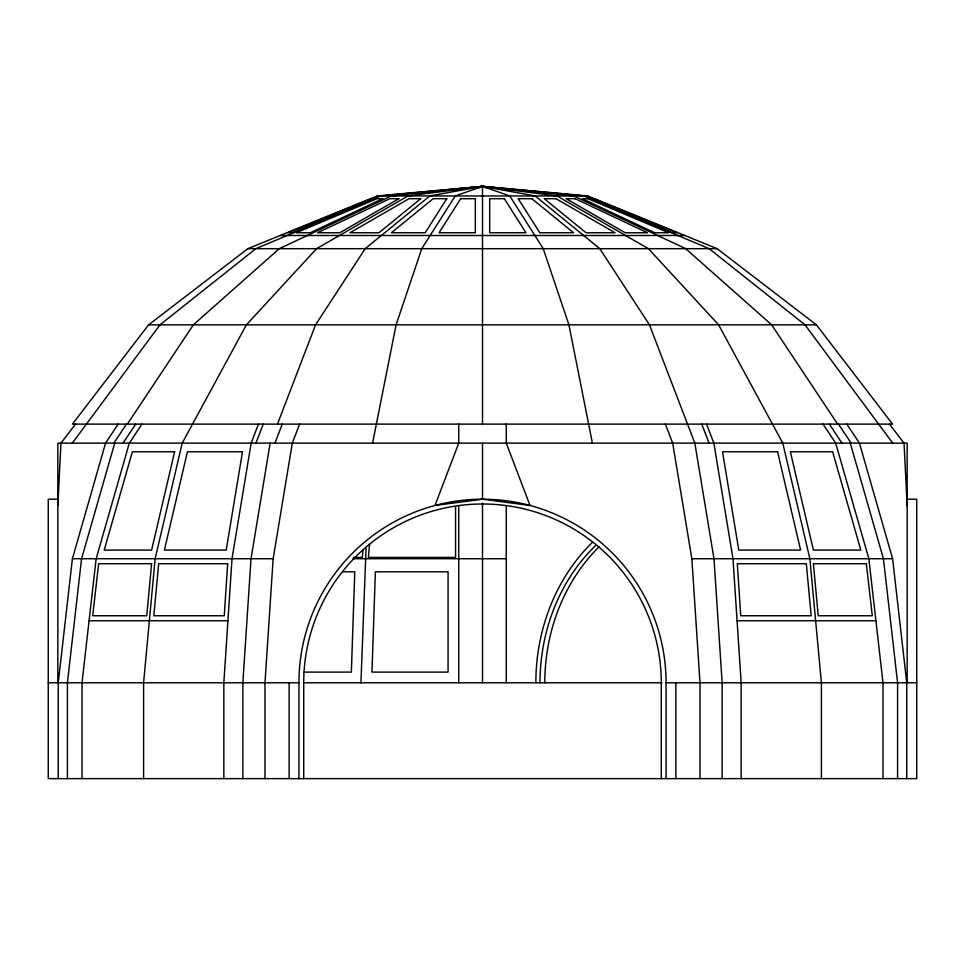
<?xml version="1.0" encoding="UTF-8"?>
<svg xmlns="http://www.w3.org/2000/svg" width="965" height="965" viewBox="0 0 965 965"><rect width="100%" height="100%" fill="white"/><g stroke="black" fill="none" stroke-linecap="round" stroke-linejoin="round"><path stroke-width="1.45" d="M360.934 682.774L366.061 548.216M57.84 505.455L60.964 443.128L75.547 424.118M299.608 424.118L292.311 443.128L273.155 558.723L264.989 682.774L264.989 778.634M362.961 549.978L362.321 557.444L353.299 557.444M369.583 544.019L368.425 557.444L455.577 557.444L455.577 506.721M118.188 424.118L105.559 443.128L72.399 558.723L58.25 682.774L58.25 778.634M270.164 443.128L251.021 558.723L242.854 682.774L242.854 778.634M372.587 443.128L396.084 324.843L421.765 248.68L455.239 195.955L482.5 186.366L587.842 195.955L717.14 248.68L816.402 324.843L892.577 424.118L72.423 424.118L148.598 324.843L247.86 248.68L377.158 195.955L482.5 186.366L584.247 195.955L709.142 248.68L805.027 324.843L892.697 443.128M114.726 443.128L81.567 558.723L67.417 682.774L67.417 778.634M258.451 424.118L251.153 443.128L232.01 558.723L223.844 682.774L223.844 778.634M255.954 443.128L263.24 424.118M277.462 424.118L315.543 324.843L365.18 248.68L429.835 195.955L482.5 186.366L573.729 195.955L685.705 248.68L771.674 324.843L837.632 424.118M274.965 443.128L282.25 424.118M113.858 443.128L126.499 424.118M127.368 424.118L193.326 324.843L279.295 248.68L391.271 195.955L482.5 186.366L556.986 195.955L648.42 248.68L718.611 324.843L782.784 443.128L809.864 558.723L821.408 682.774L821.408 778.634M123.038 443.128L135.667 424.118M141.952 424.118L129.322 443.128L96.15 558.723L82.013 682.774L82.013 778.634M72.303 443.128L159.973 324.843L255.858 248.68L380.753 195.955L482.5 186.366L535.165 195.955L599.82 248.68L649.457 324.843L694.836 443.128L713.979 558.723L722.146 682.774L722.146 778.634M478.338 187.886L482.5 186.366L489.87 187.765M476.77 187.849L482.5 186.366L488.387 187.608M476.614 187.608L482.5 186.366L488.23 187.849M475.13 187.765L482.5 186.366L509.761 195.955L543.235 248.68L568.916 324.843L592.413 443.128M506.263 424.118L506.263 443.128L530.014 505.455L482.5 499.207L434.986 505.455L458.737 443.128L458.737 424.118M486.662 187.886L482.5 186.366L408.014 195.955L316.58 248.68L246.389 324.843L182.216 443.128L155.136 558.723L143.592 682.774L143.592 778.634M377.158 195.955L587.842 195.955M280.188 235.496L684.812 235.496M247.86 248.68L717.14 248.68M148.598 324.843L816.402 324.843M57.84 499.207L48.25 499.207L48.25 778.634L916.75 778.634L916.75 499.207L907.16 499.207M72.399 558.723L273.155 558.723M353.13 558.723L506.263 558.723M665.392 424.118L672.689 443.128L691.845 558.723L892.601 558.723L906.75 682.774L906.75 778.634M342.732 571.823L354.782 571.823L351.356 672.11L304.072 672.11M89.082 620.748L227.921 620.748M737.079 620.748L875.918 620.748M48.25 682.774L298.933 682.774A183.567 183.567 0 0 1 482.5 499.207L482.5 443.128M303.722 778.634L303.722 682.774L662.05 682.774M482.5 499.207A183.567 183.567 0 0 1 666.067 682.774L916.75 682.774M889.453 424.118L904.036 443.128L907.16 505.455M846.812 424.118L859.441 443.128L892.601 558.723M838.501 424.118L851.142 443.128M829.333 424.118L841.962 443.128M823.049 424.118L835.678 443.128L868.85 558.723L882.987 682.774L882.987 778.634M706.549 424.118L713.847 443.128L732.99 558.723L741.156 682.774L741.156 778.634M701.76 424.118L709.046 443.128M850.274 443.128L883.433 558.723L897.583 682.774L897.583 778.634M691.845 558.723L700.011 682.774L700.011 778.634M907.16 682.774L907.16 443.128L57.84 443.128L57.84 682.774M675.862 682.774L675.862 778.634M666.067 682.774L666.067 778.634M661.278 778.634L661.278 682.774A178.778 178.778 0 0 0 482.5 503.995A178.778 178.778 0 0 0 303.722 682.774M506.263 506.179L506.263 682.774M482.5 186.366L482.5 424.118M482.5 503.175L482.5 682.774M458.737 506.179L458.737 682.774M298.933 682.774L298.933 778.634M289.138 682.774L289.138 778.634M540.002 682.774A178.778 154.822 -90 0 1 595.646 545.502M535.852 682.774A183.567 158.972 90 0 1 592.619 542.173M544.803 682.774A178.778 154.822 90 0 1 599.361 546.54M375.373 571.823L371.959 672.11L448.074 672.11L448.074 571.823L375.373 571.823M227.692 563.705L224.266 615.754L153.821 615.754L158.67 563.705L227.692 563.705M151.614 563.705L146.764 615.754L92.712 615.754L98.647 563.705L151.614 563.705M242.492 451.777L226.208 550.074L164.4 550.074L187.427 451.777L242.492 451.777M174.641 451.777L151.614 550.074L104.184 550.074L132.386 451.777L174.641 451.777M446.807 198.694L425.179 232.77L391.392 232.77L433.164 198.694L446.807 198.694M460.679 198.694L439.051 232.77L475.323 232.77L475.323 198.694L460.679 198.694M420.728 198.694L378.943 232.77L349.933 232.77L409.015 198.694L420.728 198.694M398.859 198.694L339.776 232.77L317.509 232.77L389.872 198.694L398.859 198.694M382.695 198.694L310.32 232.77L296.327 232.77L377.05 198.694L382.695 198.694M373.322 198.694L292.612 232.77L287.835 232.77L371.404 198.694L373.322 198.694M504.321 198.694L489.677 198.694L489.677 232.77L525.949 232.77L504.321 198.694M531.836 198.694L518.193 198.694L539.821 232.77L573.608 232.77L531.836 198.694M555.985 198.694L544.272 198.694L586.057 232.77L615.067 232.77L555.985 198.694M575.128 198.694L566.141 198.694L625.224 232.77L647.491 232.77L575.128 198.694M587.95 198.694L582.305 198.694L654.68 232.77L668.673 232.77L587.95 198.694M593.596 198.694L591.678 198.694L672.388 232.77L677.165 232.77L593.596 198.694M777.573 451.777L722.508 451.777L738.792 550.074L800.6 550.074L777.573 451.777M832.614 451.777L790.359 451.777L813.386 550.074L860.816 550.074L832.614 451.777M806.33 563.705L737.308 563.705L740.734 615.754L811.179 615.754L806.33 563.705M866.353 563.705L813.386 563.705L818.236 615.754L872.288 615.754L866.353 563.705"/></g></svg>
